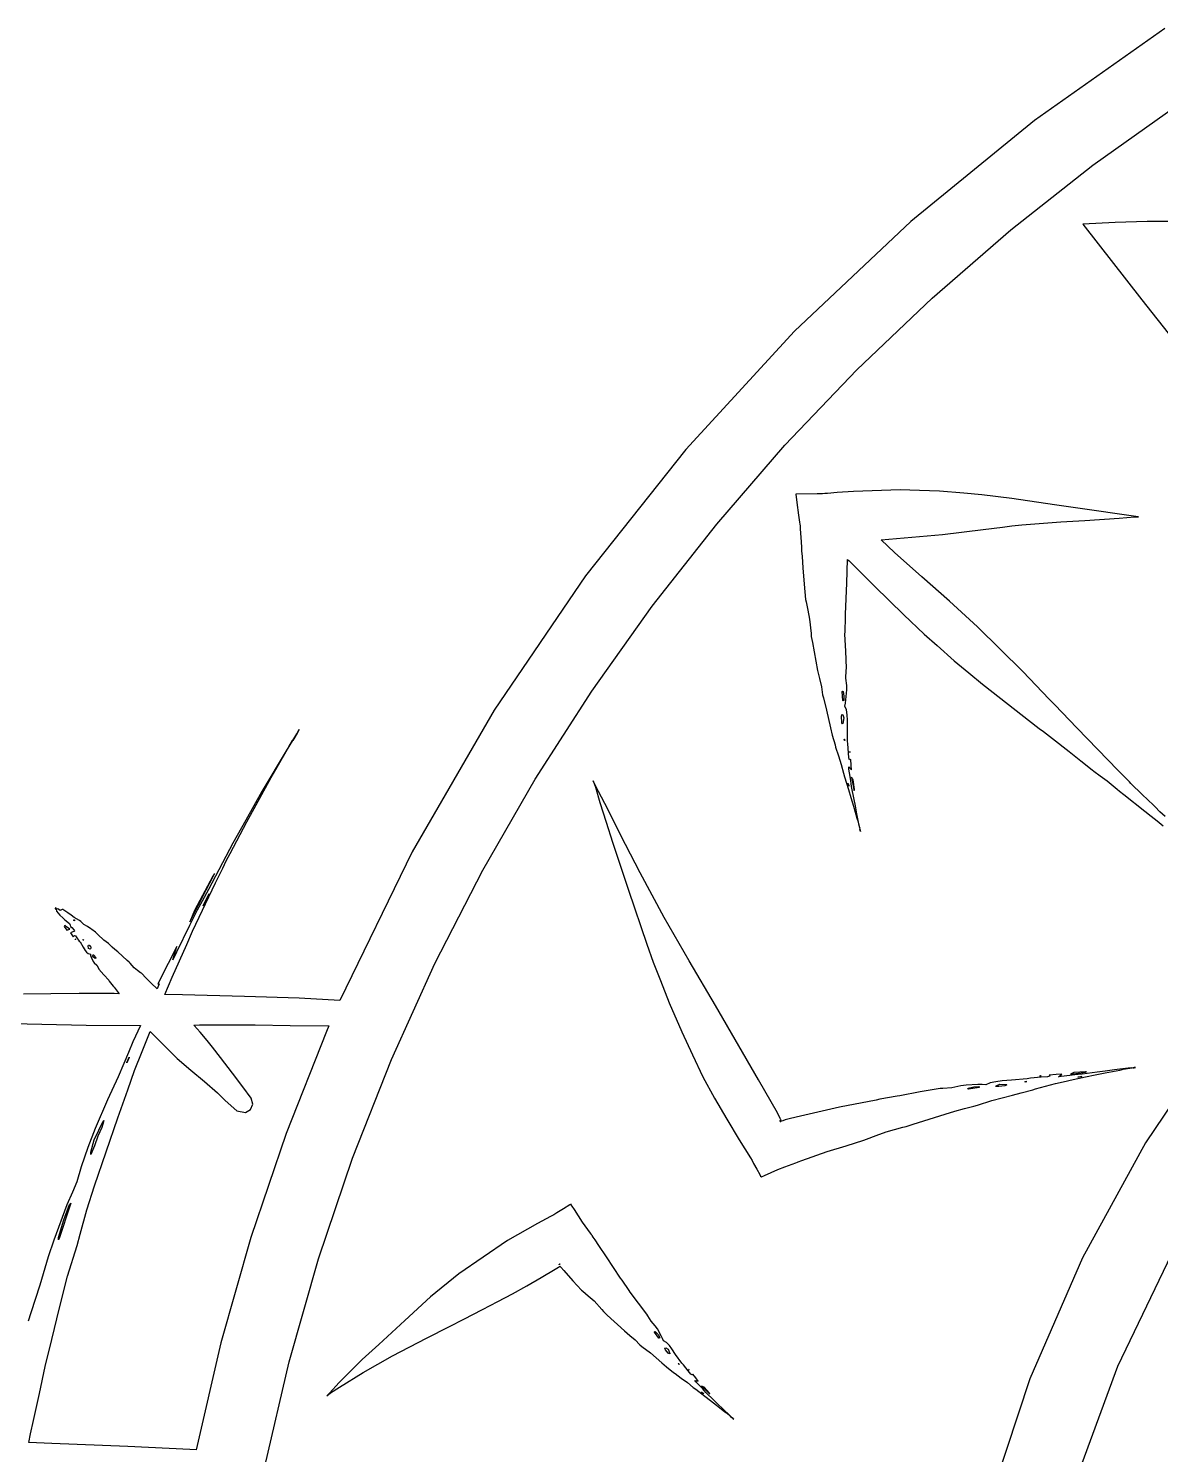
# Model space of a CAD drawing. Extents: x 0 to 792, y 0 to 189.
# Drawn here: x 296.4 to 344, y 113.2 to 173.3 of the extents above; entities that cross this region are included whole.
import ezdxf

# ---------------------------------------------------------------- set-up
doc = ezdxf.new("R2010")
doc.units = 0

msp = doc.modelspace()

# ---------------------------------------------------------------- linework, layer by layer
at = {"layer": 'Layer 1'}
for p, q in [((344.221878, 173.277964), (338.731701, 169.408273)), ((341.189871, 167.516796), (344.772754, 170.066525)), ((338.731701, 169.408273), (333.524655, 165.153511)), ((337.737228, 164.802117), (341.189871, 167.516796)), ((333.524655, 165.153511), (328.622968, 160.528194)), ((343.48311, 165.148133), (342.12406, 165.107989)), ((346.19, 165.145), (343.48311, 165.148133)), ((334.420609, 161.928274), (337.737228, 164.802117)), ((342.12406, 165.107989), (340.76161, 165.039742)), ((340.76161, 165.039742), (343.25192, 161.852942)), ((331.2458, 158.901052), (334.420609, 161.928274)), ((343.25192, 161.852942), (344.567, 160.183)), ((328.622968, 160.528194), (324.048868, 155.546833)), ((328.218585, 155.726235), (331.2458, 158.901052)), ((324.048868, 155.546833), (319.824585, 150.223944)), ((325.344748, 152.409609), (328.218585, 155.726235)), ((330.415236, 153.734798), (330.010047, 153.698202)), ((331.105991, 153.778156), (330.415236, 153.734798)), ((331.502073, 153.799091), (331.105991, 153.778156)), ((332.290584, 153.830164), (331.502073, 153.799091)), ((333.074179, 153.848226), (332.290584, 153.830164)), ((333.888641, 153.825476), (333.074179, 153.848226)), ((334.730944, 153.794149), (333.888641, 153.825476)), ((335.756114, 153.715692), (334.730944, 153.794149)), ((329.574503, 153.685336), (328.684959, 153.667367)), ((328.684959, 153.667367), (328.724555, 153.312363)), ((328.724555, 153.312363), (328.797, 152.783)), ((329.796236, 153.688722), (329.574503, 153.685336)), ((329.907005, 153.690207), (329.796236, 153.688722)), ((330.010047, 153.698202), (329.907005, 153.690207)), ((336.519259, 153.642249), (335.756114, 153.715692)), ((337.771829, 153.481851), (336.519259, 153.642249)), ((339.578689, 153.222706), (337.771829, 153.481851)), ((341.141639, 152.999087), (339.578689, 153.222706)), ((328.797, 152.783), (328.839068, 152.484291)), ((328.797, 152.783), (328.797, 152.783)), ((339.836916, 152.502209), (340.855516, 152.560912)), ((340.855516, 152.560912), (342.302586, 152.663779)), ((342.406639, 152.815854), (341.141639, 152.999087)), ((342.302586, 152.663779), (342.949758, 152.715707)), ((342.895893, 152.742166), (342.406639, 152.815854)), ((343.10543, 152.715799), (342.895893, 152.742166)), ((342.949758, 152.715707), (343.10543, 152.715799)), ((322.630076, 148.956959), (325.344748, 152.409609)), ((328.839068, 152.484291), (328.849349, 152.410349)), ((328.849349, 152.410349), (328.85406, 152.341605)), ((328.85406, 152.341605), (328.863528, 152.204781)), ((328.863528, 152.204781), (328.898752, 151.66333)), ((332.272508, 151.745796), (334.853558, 151.971063)), ((334.853558, 151.971063), (336.562648, 152.177127)), ((336.562648, 152.177127), (337.376669, 152.2823)), ((337.376669, 152.2823), (337.781612, 152.33258)), ((337.781612, 152.33258), (338.194686, 152.37206)), ((338.194686, 152.37206), (339.836916, 152.502209)), ((328.898752, 151.66333), (328.912971, 151.420506)), ((328.912971, 151.420506), (328.918485, 151.33808)), ((328.918485, 151.33808), (328.922987, 151.278653)), ((332.836026, 151.209374), (332.272508, 151.745796)), ((328.922987, 151.278653), (328.940563, 151.041349)), ((328.940563, 151.041349), (328.97574, 150.567817)), ((330.823888, 149.918529), (330.857661, 150.919749)), ((330.857661, 150.919749), (330.919079, 150.855456)), ((330.919079, 150.855456), (331.991239, 149.788626)), ((333.990426, 150.182854), (332.836026, 151.209374)), ((319.824585, 150.223944), (315.972347, 144.574041)), ((328.97574, 150.567817), (329.022845, 149.88377)), ((335.152556, 149.167704), (333.990426, 150.182854)), ((329.022845, 149.88377), (329.085394, 149.236322)), ((330.763656, 148.611279), (330.823888, 149.918529)), ((331.991239, 149.788626), (333.224059, 148.582336)), ((320.080353, 145.374068), (322.630076, 148.956959)), ((329.085394, 149.236322), (329.107896, 149.14145)), ((329.107896, 149.14145), (329.180884, 148.790154)), ((336.335706, 148.082574), (335.152556, 149.167704)), ((329.180884, 148.790154), (329.257569, 148.407461)), ((329.257569, 148.407461), (329.322791, 147.804767)), ((330.75651, 147.865908), (330.770621, 148.482614)), ((330.770621, 148.482614), (330.763656, 148.611279)), ((333.224059, 148.582336), (334.086834, 147.778195)), ((329.322791, 147.804767), (329.329, 147.678332)), ((330.745856, 147.7684), (330.75651, 147.865908)), ((330.782, 147.051136), (330.745856, 147.7684)), ((334.086834, 147.778195), (334.62511, 147.291227)), ((338.233806, 146.198834), (336.335706, 148.082574)), ((329.329, 147.678332), (329.374155, 147.421578)), ((329.374155, 147.421578), (329.596684, 146.245038)), ((334.62511, 147.291227), (335.351874, 146.652104)), ((330.8074, 146.340219), (330.782, 147.051136)), ((335.351874, 146.652104), (335.95884, 146.149145)), ((329.596684, 146.245038), (329.672588, 145.899674)), ((330.781775, 145.925869), (330.804606, 146.242957)), ((330.822875, 145.612902), (330.781775, 145.925869)), ((330.804606, 146.242957), (330.8074, 146.340219)), ((335.95884, 146.149145), (336.541101, 145.664897)), ((339.350346, 145.035074), (338.233806, 146.198834)), ((317.701363, 141.666723), (320.080353, 145.374068)), ((329.672588, 145.899674), (329.755383, 145.558849)), ((329.755383, 145.558849), (329.803827, 145.217527)), ((330.626914, 145.354891), (330.64, 145.374)), ((330.653135, 144.982076), (330.626914, 145.354891)), ((330.64, 145.374), (330.640328, 145.374593)), ((330.640328, 145.374593), (330.67781, 145.357284)), ((330.67781, 145.357284), (330.706926, 145.162833)), ((330.790286, 145.014591), (330.821957, 145.425224)), ((330.821957, 145.425224), (330.822875, 145.612902)), ((336.541101, 145.664897), (338.934411, 143.795497)), ((329.803827, 145.217527), (329.837662, 145.094961)), ((329.837662, 145.094961), (329.976055, 144.576175)), ((330.668465, 144.961386), (330.653135, 144.982076)), ((330.701395, 144.98496), (330.668465, 144.961386)), ((330.706926, 145.162833), (330.701395, 144.98496)), ((330.747208, 144.736984), (330.772173, 144.861198)), ((330.8081, 144.58087), (330.747208, 144.736984)), ((330.772173, 144.861198), (330.790286, 145.014591)), ((339.583549, 144.795135), (339.350346, 145.035074)), ((340.512232, 143.832081), (339.583549, 144.795135)), ((315.972347, 144.574041), (312.514382, 138.611635)), ((329.976055, 144.576175), (330.138454, 143.832207)), ((330.59802, 144.28584), (330.615, 144.389)), ((330.613793, 144.074831), (330.59802, 144.28584)), ((330.614928, 144.389777), (330.652463, 144.372632)), ((330.615, 144.389), (330.614928, 144.389777)), ((330.652463, 144.372632), (330.703215, 144.245285)), ((330.703215, 144.245285), (330.661446, 144.014992)), ((330.840214, 144.370615), (330.8081, 144.58087)), ((330.850569, 144.154828), (330.840214, 144.370615)), ((330.848551, 143.822323), (330.850569, 144.154828)), ((307.66816, 143.599344), (307.528779, 143.365915)), ((307.528779, 143.365915), (307.654695, 143.575439)), ((307.654695, 143.575439), (307.764, 143.759)), ((307.764, 143.759), (307.66816, 143.599344)), ((307.764, 143.759), (307.764, 143.759)), ((330.138454, 143.832207), (330.213387, 143.526081)), ((330.213387, 143.526081), (330.329205, 143.106042)), ((330.618831, 144.040626), (330.613793, 144.074831)), ((330.646206, 144.003616), (330.618831, 144.040626)), ((330.661446, 144.014992), (330.646206, 144.003616)), ((330.848633, 143.270652), (330.848551, 143.822323)), ((338.934411, 143.795497), (339.105452, 143.669468)), ((339.105452, 143.669468), (339.494918, 143.379084)), ((341.395587, 142.912218), (340.512232, 143.832081)), ((306.826316, 142.177057), (307.331016, 143.029827)), ((307.48411, 143.292435), (307.217867, 142.854508)), ((307.331016, 143.029827), (307.48411, 143.292435)), ((307.484409, 143.291736), (307.497741, 143.313659)), ((307.486046, 143.294539), (307.484409, 143.291736)), ((307.529, 143.366), (307.486046, 143.294539)), ((307.497741, 143.313659), (307.529, 143.366)), ((330.329205, 143.106042), (330.356211, 143.013976)), ((330.356211, 143.013976), (330.4735, 142.648832)), ((330.725099, 143.296412), (330.718958, 143.35683)), ((330.718958, 143.35683), (330.729, 143.352)), ((330.736422, 143.293361), (330.725099, 143.296412)), ((330.729, 143.352), (330.729366, 143.352873)), ((330.729366, 143.352873), (330.736422, 143.293361)), ((330.87405, 143.151631), (330.848633, 143.270652)), ((330.895953, 142.781709), (330.87405, 143.151631)), ((339.494918, 143.379084), (340.187257, 142.837551)), ((307.217867, 142.854508), (306.185557, 141.151608)), ((330.4735, 142.648832), (330.589925, 142.287306)), ((330.914057, 142.561714), (330.895953, 142.781709)), ((330.940228, 142.483081), (330.914057, 142.561714)), ((330.991028, 142.49866), (330.940228, 142.483081)), ((330.954074, 142.837046), (330.949581, 142.803005)), ((330.949581, 142.803005), (330.958, 142.787)), ((330.959812, 142.8124), (330.954074, 142.837046)), ((330.958, 142.787), (330.959812, 142.8124)), ((330.958, 142.787), (330.958, 142.787)), ((331.01082, 142.259463), (330.991028, 142.49866)), ((340.187257, 142.837551), (340.684024, 142.439356)), ((340.684024, 142.439356), (341.158606, 142.062756)), ((342.236326, 142.04123), (341.395587, 142.912218)), ((305.553789, 139.86404), (306.582039, 141.73328)), ((306.582039, 141.73328), (306.682919, 141.91132)), ((306.682919, 141.91132), (306.826316, 142.177057)), ((330.589925, 142.287306), (330.685776, 141.919692)), ((330.685776, 141.919692), (330.733263, 141.769268)), ((330.733263, 141.769268), (330.901958, 141.229962)), ((330.916033, 142.090079), (330.90707, 142.180912)), ((330.90707, 142.180912), (331.025019, 142.053813)), ((330.9626, 141.779832), (330.916033, 142.090079)), ((330.99825, 141.600226), (330.9626, 141.779832)), ((331.025019, 142.053813), (331.01082, 142.259463)), ((331.019, 141.753), (331.094841, 141.380602)), ((331.098206, 141.636121), (331.019, 141.753)), ((331.019, 141.753), (331.019, 141.753)), ((341.158606, 142.062756), (341.231862, 142.010664)), ((341.231862, 142.010664), (341.498672, 141.814161)), ((341.498672, 141.814161), (341.787563, 141.597302)), ((342.324625, 141.958228), (342.236326, 142.04123)), ((342.729805, 141.550883), (342.324625, 141.958228)), ((306.185557, 141.151608), (305.507643, 139.942848)), ((315.498892, 137.840709), (317.701363, 141.666723)), ((320.232306, 141.414418), (320.147475, 141.603161)), ((320.147475, 141.603161), (320.236624, 141.332898)), ((320.626813, 140.644234), (320.232306, 141.414418)), ((320.236624, 141.332898), (320.43, 140.686)), ((330.896029, 141.389503), (330.873733, 141.50424)), ((330.873733, 141.50424), (330.906, 141.405)), ((330.90589, 141.36758), (330.896029, 141.389503)), ((330.901958, 141.229962), (330.999607, 140.897129)), ((330.9062, 141.405), (330.90589, 141.36758)), ((330.906, 141.405), (330.9062, 141.405)), ((331.005452, 141.491508), (330.99825, 141.600226)), ((331.018587, 141.352291), (331.005452, 141.491508)), ((331.132322, 140.814221), (331.018587, 141.352291)), ((331.094841, 141.380602), (331.121249, 141.225973)), ((331.14427, 141.230424), (331.098206, 141.636121)), ((331.121249, 141.225973), (331.136771, 141.192425)), ((331.136771, 141.192425), (331.14427, 141.230424)), ((341.787563, 141.597302), (342.219707, 141.241225)), ((342.219707, 141.241225), (342.307478, 141.164652)), ((342.307478, 141.164652), (342.498458, 141.014792)), ((342.789071, 141.485602), (342.729805, 141.550883)), ((343.269509, 141.026082), (342.789071, 141.485602)), ((320.43, 140.686), (320.68293, 139.855155)), ((320.43, 140.686), (320.43, 140.686)), ((321.503025, 138.921384), (320.626813, 140.644234)), ((330.999607, 140.897129), (331.105223, 140.53685)), ((331.105223, 140.53685), (331.249817, 140.026556)), ((331.185919, 140.541877), (331.132322, 140.814221)), ((331.253827, 140.204924), (331.185919, 140.541877)), ((342.498458, 141.014792), (343.378107, 140.320526)), ((343.744957, 140.567138), (343.269509, 141.026082)), ((343.808031, 140.503356), (343.744957, 140.567138)), ((305.507643, 139.942848), (304.963801, 138.968169)), ((331.249817, 140.026556), (331.265519, 139.978172)), ((331.348676, 139.721994), (331.253827, 140.204924)), ((331.265519, 139.978172), (331.294935, 139.90811)), ((343.378107, 140.320526), (343.639848, 140.115286)), ((343.639848, 140.115286), (343.900847, 139.912272)), ((344.009746, 140.293171), (343.808031, 140.503356)), ((344.231203, 140.094693), (344.009746, 140.293171)), ((304.851364, 138.5356), (305.553789, 139.86404)), ((320.68293, 139.855155), (320.954089, 139.015409)), ((331.294935, 139.90811), (331.352912, 139.670313)), ((331.372857, 139.597449), (331.348676, 139.721994)), ((331.352912, 139.670313), (331.372857, 139.597449)), ((331.392159, 139.511758), (331.37684, 139.578523)), ((331.37684, 139.578523), (331.389966, 139.518187)), ((331.389966, 139.518187), (331.402, 139.467)), ((331.402, 139.467), (331.392159, 139.511758)), ((331.402, 139.467), (331.402, 139.467)), ((343.900847, 139.912272), (344.150069, 139.702914)), ((304.963801, 138.968169), (303.941381, 137.015849)), ((320.954089, 139.015409), (321.62641, 136.990549)), ((322.119595, 137.717644), (321.503025, 138.921384)), ((304.53915, 137.918564), (304.690139, 138.229883)), ((304.690139, 138.229883), (304.851364, 138.5356)), ((312.514382, 138.611635), (309.47292, 132.351243)), ((304.118134, 137.575871), (303.348057, 136.142251)), ((303.848595, 137.007138), (304.138, 137.564)), ((304.196067, 137.696292), (304.118134, 137.575871)), ((304.138, 137.564), (304.196067, 137.696292)), ((304.138, 137.564), (304.138, 137.564)), ((304.236992, 137.295184), (304.53915, 137.918564)), ((313.478725, 133.901809), (315.498892, 137.840709)), ((323.139205, 135.841564), (322.119595, 137.717644)), ((303.159725, 135.654128), (303.848595, 137.007138)), ((303.273348, 135.270744), (304.236992, 137.295184)), ((303.941381, 137.015849), (303.676146, 136.527563)), ((321.62641, 136.990549), (322.400311, 134.719159)), ((303.676146, 136.527563), (303.467818, 136.150232)), ((303.928161, 136.746807), (303.715597, 136.331797)), ((303.715597, 136.331797), (303.894, 136.706)), ((303.892982, 136.706088), (303.965979, 136.832447)), ((303.894, 136.706), (303.892982, 136.706088)), ((303.965979, 136.832447), (303.928161, 136.746807)), ((297.489, 136.232), (297.488246, 136.201418)), ((297.488246, 136.201418), (297.527656, 136.190539)), ((297.506089, 136.246384), (297.489, 136.232)), ((297.489, 136.232), (297.489, 136.232)), ((297.522599, 136.231339), (297.506089, 136.246384)), ((297.527656, 136.190539), (297.522599, 136.231339)), ((297.528, 136.19), (297.528731, 136.184073)), ((297.530546, 136.189515), (297.528, 136.19)), ((297.528731, 136.184073), (297.530103, 136.185064)), ((297.596335, 136.203423), (297.529747, 136.18562)), ((297.529747, 136.18562), (297.537288, 136.110941)), ((297.530103, 136.185064), (297.530546, 136.189515)), ((297.537288, 136.110941), (297.681851, 135.936528)), ((297.685994, 136.134352), (297.596335, 136.203423)), ((297.681851, 135.936528), (297.798268, 135.83094)), ((297.773551, 136.173581), (297.685994, 136.134352)), ((297.804479, 136.171684), (297.773551, 136.173581)), ((297.798268, 135.83094), (297.889471, 135.743325)), ((298.00878, 136.034118), (297.804479, 136.171684)), ((297.889471, 135.743325), (298.084345, 135.585069)), ((298.154045, 135.938422), (298.00878, 136.034118)), ((298.284389, 135.846765), (298.154045, 135.938422)), ((298.264182, 135.717811), (298.266471, 135.743445)), ((298.265, 135.717), (298.264182, 135.717811)), ((298.310845, 135.69803), (298.265, 135.717)), ((298.266471, 135.743445), (298.281028, 135.743033)), ((298.281028, 135.743033), (298.310845, 135.69803)), ((298.50632, 135.708869), (298.284389, 135.846765)), ((303.467818, 136.150232), (303.135995, 135.499993)), ((303.348057, 136.142251), (303.159725, 135.654128)), ((324.191975, 134.013204), (323.139205, 135.841564)), ((297.877897, 135.493484), (297.866803, 135.459525)), ((297.866803, 135.459525), (297.978983, 135.311325)), ((297.9072, 135.499665), (297.877897, 135.493484)), ((297.961023, 135.453098), (297.9072, 135.499665)), ((298.107, 135.356), (297.961023, 135.453098)), ((297.978983, 135.311325), (298.107, 135.356)), ((298.084345, 135.585069), (298.108752, 135.52044)), ((298.107, 135.356), (298.107, 135.356)), ((298.108752, 135.52044), (298.124805, 135.467523)), ((298.124805, 135.467523), (298.188211, 135.413946)), ((298.298837, 135.267066), (298.132368, 135.195026)), ((298.132368, 135.195026), (298.179781, 135.112355)), ((298.179781, 135.112355), (298.241229, 135.022346)), ((298.188211, 135.413946), (298.277921, 135.30391)), ((298.277921, 135.30391), (298.298837, 135.267066)), ((298.567159, 135.66964), (298.50632, 135.708869)), ((298.690848, 135.55177), (298.567159, 135.66964)), ((298.838504, 135.459704), (298.690848, 135.55177)), ((298.985457, 135.365326), (298.838504, 135.459704)), ((299.019673, 135.339116), (298.985457, 135.365326)), ((299.17527, 135.217044), (299.019673, 135.339116)), ((299.283578, 135.123064), (299.17527, 135.217044)), ((299.533892, 134.886257), (299.283578, 135.123064)), ((303.135995, 135.499993), (302.593832, 134.376953)), ((303.0249, 134.69855), (303.273348, 135.270744)), ((298.241229, 135.022346), (298.298173, 135.082515)), ((298.298173, 135.082515), (298.340202, 135.072296)), ((298.341, 134.926), (298.328656, 134.924846)), ((298.328656, 134.924846), (298.332087, 134.912315)), ((298.332087, 134.912315), (298.343376, 134.907207)), ((298.340202, 135.072296), (298.394654, 134.987892)), ((298.343376, 134.907207), (298.341, 134.926)), ((298.341, 134.926), (298.341, 134.926)), ((298.394654, 134.987892), (298.491707, 134.847345)), ((298.491707, 134.847345), (298.5417, 134.818827)), ((298.5417, 134.818827), (298.663976, 134.591497)), ((298.653817, 134.904112), (298.665233, 134.912353)), ((298.672114, 134.883916), (298.653817, 134.904112)), ((298.663976, 134.591497), (298.740314, 134.458133)), ((298.665233, 134.912353), (298.682779, 134.890842)), ((298.682779, 134.890842), (298.672114, 134.883916)), ((298.869265, 134.654359), (298.879888, 134.670446)), ((298.884576, 134.529239), (298.869265, 134.654359)), ((298.879888, 134.670446), (298.911054, 134.675063)), ((298.955038, 134.513743), (298.884576, 134.529239)), ((298.911054, 134.675063), (298.922532, 134.664429)), ((298.922532, 134.664429), (298.98067, 134.587775)), ((298.989492, 134.533114), (298.955038, 134.513743)), ((298.98067, 134.587775), (299.001844, 134.5632)), ((298.99, 134.533), (298.989492, 134.533114)), ((299.001844, 134.5632), (298.99, 134.533)), ((299.730155, 134.741683), (299.533892, 134.886257)), ((299.777467, 134.708547), (299.730155, 134.741683)), ((299.876668, 134.589362), (299.777467, 134.708547)), ((300.001427, 134.492679), (299.876668, 134.589362)), ((302.601909, 134.626867), (302.23519, 133.901274)), ((302.409374, 133.32625), (303.0249, 134.69855)), ((302.433496, 134.053764), (302.601909, 134.626867)), ((322.400311, 134.719159), (322.674797, 133.954831)), ((298.740314, 134.458133), (298.800783, 134.381478)), ((298.800783, 134.381478), (298.878055, 134.322875)), ((298.878055, 134.322875), (298.964189, 134.304082)), ((298.964189, 134.304082), (298.97473, 134.239453)), ((298.97473, 134.239453), (298.998573, 134.169228)), ((298.998573, 134.169228), (299.078235, 133.995642)), ((299.058933, 134.238692), (299.07853, 134.269352)), ((299.097953, 134.166982), (299.058933, 134.238692)), ((299.078235, 133.995642), (299.125815, 133.926156)), ((299.07853, 134.269352), (299.095213, 134.271413)), ((299.095213, 134.271413), (299.204218, 134.144232)), ((299.167199, 134.111427), (299.097953, 134.166982)), ((299.125815, 133.926156), (299.235822, 133.836725)), ((299.19909, 134.128323), (299.167199, 134.111427)), ((299.2, 134.128), (299.19909, 134.128323)), ((299.204218, 134.144232), (299.2, 134.128)), ((300.122819, 134.391212), (300.001427, 134.492679)), ((300.518644, 134.036126), (300.122819, 134.391212)), ((300.604276, 133.959141), (300.518644, 134.036126)), ((300.636667, 133.913393), (300.604276, 133.959141)), ((300.815675, 133.716893), (300.636667, 133.913393)), ((302.593832, 134.376953), (302.433496, 134.053764)), ((322.674797, 133.954831), (322.973371, 133.186134)), ((325.299245, 132.132514), (324.191975, 134.013204)), ((299.235822, 133.836725), (299.302379, 133.70872)), ((299.302379, 133.70872), (299.325882, 133.672203)), ((299.325882, 133.672203), (299.530245, 133.433912)), ((299.530245, 133.433912), (299.743963, 133.202208)), ((300.951791, 133.611305), (300.815675, 133.716893)), ((301.078859, 133.516761), (300.951791, 133.611305)), ((301.114774, 133.492693), (301.078859, 133.516761)), ((301.319148, 133.291), (301.114774, 133.492693)), ((302.23519, 133.901274), (301.81136, 133.054357)), ((302.105091, 132.604865), (302.409374, 133.32625)), ((311.646647, 129.85581), (313.478725, 133.901809)), ((299.743963, 133.202208), (299.76327, 133.16281)), ((299.76327, 133.16281), (299.930986, 132.946196)), ((299.930986, 132.946196), (299.972374, 132.906386)), ((299.972374, 132.906386), (300.174933, 132.633062)), ((301.530021, 133.075128), (301.319148, 133.291)), ((301.778989, 132.836425), (301.530021, 133.075128)), ((301.867172, 133.050894), (301.778989, 132.836425)), ((301.81136, 133.054357), (301.867172, 133.050894)), ((322.973371, 133.186134), (323.350002, 132.25135)), ((297.299364, 132.627539), (296.150724, 132.615505)), ((298.494884, 132.640976), (297.299364, 132.627539)), ((299.962984, 132.635371), (298.494884, 132.640976)), ((300.174933, 132.633062), (299.962984, 132.635371)), ((302.85185, 132.591513), (302.105091, 132.604865)), ((305.46353, 132.515595), (302.85185, 132.591513)), ((307.75258, 132.442401), (305.46353, 132.515595)), ((309.47292, 132.351243), (307.75258, 132.442401)), ((323.350002, 132.25135), (323.870888, 131.02643)), ((327.110575, 129.007034), (325.299245, 132.132514)), ((294.740398, 131.404379), (298.788738, 131.304893)), ((298.788738, 131.304893), (301.071258, 131.295989)), ((301.071258, 131.295989), (300.755974, 130.611945)), ((301.291142, 130.548368), (301.483053, 131.041353)), ((301.483053, 131.041353), (301.718079, 130.79589)), ((303.322233, 131.314103), (303.565226, 131.316163)), ((303.343251, 131.289705), (303.322233, 131.314103)), ((303.5937, 131.011519), (303.343251, 131.289705)), ((303.565226, 131.316163), (305.909006, 131.325395)), ((303.886556, 130.655197), (303.5937, 131.011519)), ((305.909006, 131.325395), (307.380136, 131.298276)), ((308.906976, 131.043148), (307.210564, 126.743695)), ((307.380136, 131.298276), (309.008906, 131.280214)), ((309.008906, 131.280214), (308.906976, 131.043148)), ((323.870888, 131.02643), (324.324297, 130.055214)), ((346.488836, 130.944019), (343.409915, 126.356655)), ((300.755974, 130.611945), (300.56892, 130.158028)), ((301.152769, 130.199051), (301.291142, 130.548368)), ((301.718079, 130.79589), (302.620077, 129.907842)), ((304.102871, 130.384761), (303.886556, 130.655197)), ((304.449931, 129.941229), (304.102871, 130.384761)), ((300.56892, 130.158028), (300.368142, 129.69653)), ((300.599075, 129.938905), (300.50039, 129.715862)), ((300.50039, 129.715862), (300.501, 129.741)), ((300.501, 129.741), (300.597478, 129.961325)), ((300.501, 129.741), (300.501, 129.741)), ((300.597478, 129.961325), (300.599075, 129.938905)), ((300.82409, 129.398785), (301.152769, 130.199051)), ((302.620077, 129.907842), (303.197864, 129.409006)), ((304.948479, 129.284961), (304.449931, 129.941229)), ((310.008442, 125.708496), (311.646647, 129.85581)), ((324.324297, 130.055214), (324.767219, 129.134445)), ((300.131109, 129.131014), (299.688393, 128.15642)), ((300.368142, 129.69653), (300.131109, 129.131014)), ((300.546265, 128.58294), (300.82409, 129.398785)), ((303.197864, 129.409006), (303.765878, 128.941819)), ((305.391308, 128.715651), (304.948479, 129.284961)), ((324.767219, 129.134445), (325.248125, 128.240298)), ((339.01709, 129.114015), (338.564536, 129.073874)), ((338.976941, 129.169492), (338.94696, 129.163063)), ((338.94696, 129.163063), (338.989, 129.161)), ((339.008191, 129.169244), (338.976941, 129.169492)), ((338.989, 129.161), (339.008191, 129.169244)), ((338.989, 129.161), (338.989, 129.161)), ((339.281078, 129.135692), (339.01709, 129.114015)), ((339.374847, 129.160748), (339.281078, 129.135692)), ((339.641411, 129.227767), (339.354355, 129.205754)), ((339.354355, 129.205754), (339.374847, 129.160748)), ((339.888273, 129.243007), (339.641411, 129.227767)), ((339.739404, 129.136432), (339.888273, 129.243007)), ((339.848359, 129.145663), (339.739404, 129.136432)), ((340.220014, 129.189594), (339.848359, 129.145663)), ((340.434771, 129.221742), (340.220014, 129.189594)), ((340.240202, 128.986513), (340.883355, 129.13521)), ((340.388888, 129.309643), (340.251, 129.239)), ((340.251, 129.239), (340.696321, 129.306093)), ((340.251, 129.239), (340.251, 129.239)), ((340.875196, 129.348872), (340.388888, 129.309643)), ((340.565251, 129.228004), (340.434771, 129.221742)), ((340.55444, 129.111381), (340.673, 129.14)), ((340.691699, 129.130835), (340.55444, 129.111381)), ((340.732245, 129.239132), (340.565251, 129.228004)), ((340.673, 129.14), (340.6727, 129.1399)), ((340.6727, 129.1399), (340.717664, 129.139488)), ((340.717664, 129.139488), (340.691699, 129.130835)), ((340.696321, 129.306093), (340.881326, 129.32843)), ((341.375409, 129.33351), (340.732245, 129.239132)), ((340.921085, 129.341867), (340.875196, 129.348872)), ((340.881326, 129.32843), (340.921085, 129.341867)), ((340.883355, 129.13521), (341.280345, 129.217619)), ((341.280345, 129.217619), (341.709768, 129.303838)), ((341.700946, 129.375051), (341.375409, 129.33351)), ((342.103623, 129.425168), (341.700946, 129.375051)), ((341.709768, 129.303838), (342.318199, 129.41544)), ((342.680671, 129.490036), (342.103623, 129.425168)), ((342.318199, 129.41544), (342.375837, 129.427392)), ((342.375837, 129.427392), (342.458982, 129.450635)), ((342.458982, 129.450635), (342.742587, 129.491436)), ((342.829402, 129.50553), (342.680671, 129.490036)), ((342.742587, 129.491436), (342.829402, 129.50553)), ((342.932507, 129.518737), (342.853256, 129.508597)), ((342.853256, 129.508597), (342.924864, 129.517087)), ((342.924864, 129.517087), (342.985, 129.525)), ((342.985, 129.525), (342.932507, 129.518737)), ((342.985, 129.525), (342.985937, 129.525082)), ((342.985937, 129.525082), (342.985, 129.525)), ((342.985, 129.525), (342.985, 129.525)), ((300.118066, 127.40146), (300.546265, 128.58294)), ((303.765878, 128.941819), (304.320856, 128.460374)), ((305.737939, 128.233382), (305.391308, 128.715651)), ((327.643128, 128.077691), (327.110575, 129.007034)), ((334.759051, 128.634711), (333.912667, 128.495248)), ((334.875372, 128.647157), (334.759051, 128.634711)), ((335.255971, 128.673946), (334.875372, 128.647157)), ((335.626153, 128.75596), (335.255971, 128.673946)), ((335.850401, 128.780852), (335.626153, 128.75596)), ((336.343663, 128.805662), (335.850401, 128.780852)), ((335.926164, 128.623343), (335.944, 128.659)), ((335.95081, 128.613863), (335.926164, 128.623343)), ((335.94369, 128.659527), (336.173481, 128.711455)), ((335.944, 128.659), (335.94369, 128.659527)), ((336.394021, 128.685903), (335.95081, 128.613863)), ((336.173481, 128.711455), (336.386488, 128.729094)), ((336.528366, 128.8083), (336.343663, 128.805662)), ((336.386488, 128.729094), (336.417428, 128.702388)), ((336.417428, 128.702388), (336.394021, 128.685903)), ((336.678937, 128.800799), (336.528366, 128.8083)), ((336.860324, 128.874075), (336.678937, 128.800799)), ((337.108815, 128.926825), (336.860324, 128.874075)), ((337.104863, 128.722005), (337.123, 128.757)), ((337.230477, 128.718379), (337.104863, 128.722005)), ((337.365818, 128.959467), (337.108815, 128.926825)), ((337.12225, 128.757613), (337.270134, 128.817207)), ((337.123, 128.757), (337.12225, 128.757613)), ((337.481296, 128.755223), (337.230477, 128.718379)), ((337.270134, 128.817207), (337.548885, 128.804182)), ((337.763302, 128.99153), (337.365818, 128.959467)), ((337.521758, 128.7633), (337.481296, 128.755223)), ((337.56371, 128.791655), (337.521758, 128.7633)), ((337.548885, 128.804182), (337.56371, 128.791655)), ((338.42266, 129.042138), (337.763302, 128.99153)), ((338.170282, 128.45282), (338.660053, 128.589729)), ((338.402357, 128.929469), (338.330624, 128.918671)), ((338.330624, 128.918671), (338.335, 128.928)), ((338.33457, 128.928315), (338.405013, 128.939855)), ((338.335, 128.928), (338.33457, 128.928315)), ((338.405013, 128.939855), (338.402357, 128.929469)), ((338.564536, 129.073874), (338.42266, 129.042138)), ((338.660053, 128.589729), (338.766236, 128.619402)), ((338.766236, 128.619402), (339.190229, 128.741968)), ((339.190229, 128.741968), (339.621583, 128.853324)), ((339.621583, 128.853324), (340.060825, 128.943333)), ((340.060825, 128.943333), (340.240202, 128.986513)), ((299.688393, 128.15642), (299.168938, 126.95029)), ((304.320856, 128.460374), (304.647548, 128.136609)), ((304.647548, 128.136609), (305.138688, 127.69514)), ((305.713504, 127.753045), (305.808463, 127.983051)), ((305.808463, 127.983051), (305.737939, 128.233382)), ((325.248125, 128.240298), (325.765672, 127.350023)), ((327.899386, 127.611494), (327.643128, 128.077691)), ((332.067539, 128.149475), (330.518069, 127.853898)), ((332.218347, 128.188297), (332.067539, 128.149475)), ((332.946006, 128.322731), (332.218347, 128.188297)), ((333.060402, 128.333035), (332.946006, 128.322731)), ((333.912667, 128.495248), (333.060402, 128.333035)), ((336.181405, 127.894554), (336.325177, 127.941044)), ((336.325177, 127.941044), (336.934133, 128.129467)), ((336.934133, 128.129467), (337.810342, 128.3563)), ((337.810342, 128.3563), (338.170282, 128.45282)), ((299.140494, 124.53966), (300.118066, 127.40146)), ((305.138688, 127.69514), (305.495134, 127.633734)), ((305.495134, 127.633734), (305.713504, 127.753045)), ((325.765672, 127.350023), (326.294511, 126.474669)), ((328.022807, 127.377078), (327.899386, 127.611494)), ((328.038005, 127.347651), (328.022807, 127.377078)), ((328.02419, 127.295553), (328.040993, 127.314346)), ((328.045568, 127.332975), (328.038005, 127.347651)), ((328.040993, 127.314346), (328.049627, 127.322835)), ((328.049627, 127.322835), (328.045568, 127.332975)), ((328.23392, 127.314419), (328.126323, 127.285407)), ((328.449224, 127.371047), (328.23392, 127.314419)), ((328.879359, 127.481083), (328.449224, 127.371047)), ((330.518069, 127.853898), (328.879359, 127.481083)), ((333.61989, 127.136895), (334.291748, 127.353754)), ((334.291748, 127.353754), (334.970345, 127.558746)), ((334.970345, 127.558746), (335.376855, 127.679994)), ((335.376855, 127.679994), (335.777523, 127.80396)), ((335.777523, 127.80396), (336.181405, 127.894554)), ((299.168938, 126.95029), (298.85997, 126.149364)), ((299.129287, 126.473091), (299.50668, 127.268743)), ((299.443736, 127.003994), (299.281997, 126.633081)), ((299.493689, 127.132989), (299.443736, 127.003994)), ((299.533923, 127.294623), (299.493689, 127.132989)), ((299.50668, 127.268743), (299.533923, 127.294623)), ((307.210564, 126.743695), (305.729461, 122.368375)), ((328.007971, 127.26827), (328.012689, 127.279974)), ((328.013835, 127.252031), (328.007971, 127.26827)), ((328.012689, 127.279974), (328.02419, 127.295553)), ((328.037025, 127.233074), (328.013835, 127.252031)), ((328.04593, 127.232087), (328.037025, 127.233074)), ((328.05176, 127.242884), (328.04593, 127.232087)), ((328.06601, 127.264726), (328.05176, 127.242884)), ((328.072521, 127.270652), (328.06601, 127.264726)), ((328.126323, 127.285407), (328.072521, 127.270652)), ((332.055319, 126.659158), (332.490192, 126.817829)), ((332.490192, 126.817829), (333.181317, 127.00996)), ((333.181317, 127.00996), (333.327226, 127.042436)), ((333.327226, 127.042436), (333.61989, 127.136895)), ((298.85997, 126.149364), (298.582402, 125.34539)), ((298.98186, 125.95538), (299.129287, 126.473091)), ((299.141041, 126.21914), (298.982319, 125.855074)), ((299.281997, 126.633081), (299.141041, 126.21914)), ((326.294511, 126.474669), (326.765582, 125.720397)), ((329.997257, 125.985088), (330.796532, 126.229642)), ((330.796532, 126.229642), (331.549258, 126.464389)), ((331.549258, 126.464389), (331.656576, 126.50824)), ((331.656576, 126.50824), (332.055319, 126.659158)), ((343.409915, 126.356655), (340.750862, 121.503797)), ((298.982, 125.955), (298.98186, 125.95538)), ((298.982319, 125.855074), (298.982, 125.955)), ((308.569895, 121.465652), (310.008442, 125.708496)), ((326.765582, 125.720397), (326.832604, 125.605084)), ((326.832604, 125.605084), (326.898441, 125.486144)), ((328.52238, 125.455484), (328.67189, 125.510295)), ((328.67189, 125.510295), (328.743374, 125.536341)), ((328.743374, 125.536341), (328.780187, 125.550452)), ((328.780187, 125.550452), (328.927747, 125.605768)), ((328.927747, 125.605768), (329.997257, 125.985088)), ((298.582402, 125.34539), (298.401726, 124.713024)), ((326.898441, 125.486144), (327.030394, 125.249007)), ((327.030394, 125.249007), (327.162655, 125.012861)), ((327.162655, 125.012861), (327.195779, 124.954009)), ((327.195779, 124.954009), (327.238333, 124.9231)), ((327.238333, 124.9231), (327.362197, 124.97618)), ((327.362197, 124.97618), (327.915053, 125.222467)), ((327.915053, 125.222467), (328.221478, 125.343797)), ((328.221478, 125.343797), (328.52238, 125.455484)), ((298.401726, 124.713024), (298.209028, 124.281859)), ((298.81845, 123.53473), (299.140494, 124.53966)), ((297.979988, 123.737605), (297.429937, 122.247605)), ((298.118544, 123.724037), (297.657232, 122.321247)), ((297.846428, 123.108087), (298.081937, 123.760071)), ((298.209028, 124.281859), (297.979988, 123.737605)), ((298.081937, 123.760071), (298.137411, 123.81454)), ((298.137411, 123.81454), (298.118544, 123.724037)), ((319.161195, 123.738577), (318.890778, 123.57109)), ((319.194793, 123.759348), (319.161195, 123.738577)), ((319.203178, 123.764541), (319.194793, 123.759348)), ((319.210516, 123.764871), (319.203178, 123.764541)), ((319.22124, 123.747726), (319.210516, 123.764871)), ((319.264039, 123.679316), (319.22124, 123.747726)), ((297.61841, 122.36115), (297.846428, 123.108087)), ((298.536369, 122.51224), (298.81845, 123.53473)), ((318.345782, 123.244852), (317.804271, 122.95661)), ((318.480094, 123.314502), (318.345782, 123.244852)), ((318.617652, 123.400718), (318.480094, 123.314502)), ((318.890778, 123.57109), (318.617652, 123.400718)), ((319.349474, 123.54315), (319.264039, 123.679316)), ((319.688891, 123.010106), (319.349474, 123.54315)), ((298.404645, 122.030631), (298.536369, 122.51224)), ((317.804271, 122.95661), (316.528741, 122.239267)), ((320.032073, 122.546218), (319.688891, 123.010106)), ((320.07247, 122.491568), (320.032073, 122.546218)), ((297.429937, 122.247605), (297.189698, 121.553903)), ((297.618, 122.361), (297.61841, 122.36115)), ((297.622665, 122.261323), (297.618, 122.361)), ((297.657232, 122.321247), (297.622665, 122.261323)), ((298.007612, 120.736641), (298.404645, 122.030631)), ((305.729461, 122.368375), (304.466181, 117.925267)), ((316.528741, 122.239267), (314.481501, 120.829467)), ((320.092635, 122.464368), (320.07247, 122.491568)), ((320.101762, 122.451922), (320.092635, 122.464368)), ((320.106706, 122.444584), (320.101762, 122.451922)), ((320.146302, 122.386226), (320.106706, 122.444584)), ((320.224669, 122.268771), (320.146302, 122.386226)), ((320.380173, 122.03353), (320.224669, 122.268771)), ((320.697983, 121.557608), (320.380173, 122.03353)), ((342.234936, 116.944433), (344.687268, 122.0276)), ((297.189698, 121.553903), (296.829583, 120.356673)), ((307.336792, 117.133062), (308.569895, 121.465652)), ((321.296813, 120.646562), (320.697983, 121.557608)), ((340.750862, 121.503797), (338.532939, 116.414247)), ((297.668979, 119.405641), (298.007612, 120.736641)), ((314.481501, 120.829467), (313.292681, 119.861302)), ((317.948268, 120.682342), (318.541183, 121.030999)), ((318.541183, 121.030999), (318.688503, 121.118451)), ((318.688503, 121.118451), (318.725327, 121.140295)), ((318.723565, 121.230734), (318.714952, 121.218782)), ((318.714952, 121.218782), (318.716, 121.23)), ((318.716, 121.23), (318.716786, 121.23024)), ((318.716786, 121.23024), (318.733372, 121.254308)), ((318.731385, 121.242768), (318.723565, 121.230734)), ((318.725327, 121.140295), (318.743717, 121.151257)), ((318.735537, 121.249691), (318.731385, 121.242768)), ((318.733372, 121.254308), (318.737535, 121.253978)), ((318.737535, 121.253978), (318.735537, 121.249691)), ((318.743717, 121.151257), (318.74309, 121.154968)), ((318.74309, 121.154968), (318.775049, 121.119126)), ((318.775049, 121.119126), (318.906765, 120.973152)), ((318.906765, 120.973152), (319.283458, 120.546932)), ((296.829583, 120.356673), (296.452314, 119.195633)), ((316.746829, 119.988502), (317.350316, 120.334506)), ((317.350316, 120.334506), (317.948268, 120.682342)), ((319.283458, 120.546932), (319.651157, 120.151951)), ((319.651157, 120.151951), (319.71381, 120.101258)), ((319.71381, 120.101258), (319.937358, 119.907561)), ((321.366, 120.563727), (321.296813, 120.646562)), ((321.657177, 120.140309), (321.366, 120.563727)), ((321.693835, 120.068763), (321.657177, 120.140309)), ((313.292681, 119.861302), (312.205681, 118.865854)), ((315.47801, 119.330177), (316.126045, 119.668279)), ((316.126045, 119.668279), (316.746829, 119.988502)), ((319.937358, 119.907561), (320.178573, 119.694407)), ((320.178573, 119.694407), (320.512797, 119.327699)), ((322.056671, 119.60372), (321.693835, 120.068763)), ((322.408006, 119.135875), (322.056671, 119.60372)), ((296.452314, 119.195633), (296.339967, 118.83593)), ((297.337238, 118.064831), (297.668979, 119.405641)), ((314.095989, 118.623465), (314.691438, 118.925634)), ((314.691438, 118.925634), (315.47801, 119.330177)), ((320.512797, 119.327699), (320.576842, 119.246509)), ((320.576842, 119.246509), (320.73345, 119.099217)), ((320.73345, 119.099217), (321.463993, 118.429264)), ((322.45096, 119.068452), (322.408006, 119.135875)), ((322.579935, 118.841371), (322.45096, 119.068452)), ((312.205681, 118.865854), (311.108041, 117.856394)), ((313.122814, 118.127513), (314.095989, 118.623465)), ((321.463993, 118.429264), (321.687078, 118.237215)), ((322.759075, 118.65064), (322.579935, 118.841371)), ((322.719712, 118.37238), (322.721, 118.393)), ((322.914812, 118.132934), (322.719712, 118.37238)), ((322.721, 118.393), (322.721456, 118.39284)), ((322.721456, 118.39284), (322.760041, 118.400742)), ((322.845734, 118.522633), (322.759075, 118.65064)), ((322.760041, 118.400742), (322.874341, 118.284029)), ((323.011266, 118.226811), (322.845734, 118.522633)), ((297.061753, 116.935281), (297.337238, 118.064831)), ((304.466181, 117.925267), (303.423236, 113.422448)), ((311.108041, 117.856394), (310.411466, 117.221225)), ((311.695034, 117.379422), (313.122814, 118.127513)), ((321.687078, 118.237215), (321.913702, 118.051428)), ((321.913702, 118.051428), (322.112471, 117.846684)), ((322.112471, 117.846684), (322.197284, 117.781734)), ((322.197284, 117.781734), (322.552342, 117.503463)), ((322.874341, 118.284029), (322.95276, 118.160134)), ((322.936955, 118.126917), (322.914812, 118.132934)), ((322.95276, 118.160134), (322.936955, 118.126917)), ((323.067976, 118.112982), (323.011266, 118.226811)), ((323.105582, 118.01539), (323.067976, 118.112982)), ((323.22792, 117.940883), (323.105582, 118.01539)), ((323.159885, 117.710196), (323.198439, 117.718098)), ((323.16, 117.71), (323.159885, 117.710196)), ((323.194638, 117.630728), (323.16, 117.71)), ((323.198439, 117.718098), (323.299141, 117.657762)), ((323.352098, 117.81436), (323.22792, 117.940883)), ((323.461177, 117.672685), (323.352098, 117.81436)), ((306.314918, 112.716513), (307.336792, 117.133062)), ((310.411466, 117.221225), (309.441765, 116.260561)), ((310.451844, 116.676173), (311.695034, 117.379422)), ((322.552342, 117.503463), (323.03219, 117.08359)), ((323.305901, 117.495304), (323.194638, 117.630728)), ((323.299141, 117.657762), (323.372635, 117.479147)), ((323.325992, 117.474615), (323.305901, 117.495304)), ((323.365537, 117.463568), (323.325992, 117.474615)), ((323.372635, 117.479147), (323.365537, 117.463568)), ((323.614663, 117.444779), (323.461177, 117.672685)), ((323.872332, 117.067934), (323.614663, 117.444779)), ((296.816601, 115.798551), (297.061753, 116.935281)), ((309.46, 116.064), (310.451844, 116.676173)), ((323.03219, 117.08359), (323.236872, 116.914124)), ((323.236872, 116.914124), (323.529615, 116.686052)), ((323.529615, 116.686052), (323.593598, 116.636762)), ((323.593598, 116.636762), (323.8555, 116.446443)), ((323.726734, 117.060109), (323.737, 117.063)), ((323.759951, 117.022029), (323.726734, 117.060109)), ((323.737, 117.063), (323.7371, 117.062663)), ((323.7371, 117.062663), (323.770594, 117.025737)), ((323.770594, 117.025737), (323.759951, 117.022029)), ((323.948617, 116.999684), (323.872332, 117.067934)), ((324.138482, 116.757766), (323.948617, 116.999684)), ((324.249088, 116.616407), (324.138482, 116.757766)), ((324.176914, 116.811622), (324.160718, 116.825631)), ((324.160718, 116.825631), (324.173, 116.8)), ((324.173, 116.8), (324.187312, 116.793323)), ((324.173, 116.8), (324.173, 116.8)), ((324.187312, 116.793323), (324.176914, 116.811622)), ((324.306001, 116.575609), (324.249088, 116.616407)), ((324.340878, 116.612535), (324.306001, 116.575609)), ((324.465318, 116.457412), (324.340878, 116.612535)), ((340.276281, 111.603278), (342.234936, 116.944433)), ((309.441765, 116.260561), (309.030926, 115.805822)), ((309.082917, 115.817526), (309.46, 116.064)), ((309.46, 116.064), (309.46, 116.064)), ((323.8555, 116.446443), (324.11511, 116.257354)), ((324.11511, 116.257354), (324.361044, 116.052859)), ((324.361044, 116.052859), (324.468322, 115.973317)), ((324.467225, 116.290583), (324.418294, 116.348941)), ((324.418294, 116.348941), (324.571205, 116.32207)), ((324.571205, 116.32207), (324.465318, 116.457412)), ((324.64724, 116.099519), (324.467225, 116.290583)), ((324.468322, 115.973317), (324.851802, 115.686396)), ((324.758421, 115.993274), (324.64724, 116.099519)), ((324.704, 116.11), (324.936119, 115.890431)), ((324.82121, 116.069775), (324.704, 116.11)), ((324.704, 116.11), (324.704, 116.11)), ((324.814202, 115.921482), (324.758421, 115.993274)), ((324.888839, 115.831555), (324.814202, 115.921482)), ((325.044837, 115.811454), (324.82121, 116.069775)), ((338.532939, 116.414247), (336.777408, 111.116801)), ((296.570901, 114.662491), (296.816601, 115.798551)), ((308.928219, 115.704944), (309.082917, 115.817526)), ((309.030926, 115.805822), (308.928219, 115.704944)), ((324.773601, 115.794142), (324.70291, 115.862225)), ((324.70291, 115.862225), (324.774, 115.81)), ((324.791559, 115.784002), (324.773601, 115.794142)), ((324.774, 115.81), (324.7746, 115.810133)), ((324.7746, 115.810133), (324.791559, 115.784002)), ((324.851802, 115.686396), (325.083365, 115.505308)), ((325.227771, 115.515703), (324.888839, 115.831555)), ((324.936119, 115.890431), (325.028456, 115.796451)), ((325.028456, 115.796451), (325.056315, 115.781121)), ((325.056315, 115.781121), (325.044837, 115.811454)), ((325.083365, 115.505308), (325.334009, 115.308723)), ((325.396238, 115.35349), (325.227771, 115.515703)), ((325.334009, 115.308723), (325.685203, 115.026747)), ((325.606039, 115.153197), (325.396238, 115.35349)), ((325.904935, 114.864295), (325.606039, 115.153197)), ((325.685203, 115.026747), (325.720111, 115.000865)), ((325.720111, 115.000865), (325.775991, 114.966998)), ((325.775991, 114.966998), (325.932175, 114.830338)), ((325.981775, 114.789537), (325.904935, 114.864295)), ((325.932175, 114.830338), (325.981775, 114.789537)), ((326.036439, 114.739376), (325.99364, 114.778041)), ((325.99364, 114.778041), (326.031701, 114.742763)), ((326.031701, 114.742763), (326.065, 114.713)), ((326.065, 114.713), (326.036439, 114.739376)), ((326.065, 114.713), (326.065, 114.713)), ((296.37936, 113.730229), (296.448, 114.095)), ((296.448, 114.095), (296.44816, 114.09466)), ((296.44816, 114.09466), (296.570901, 114.662491)), ((297.343794, 113.68951), (296.37936, 113.730229)), ((300.542024, 113.57024), (297.343794, 113.68951)), ((303.161204, 113.442393), (300.542024, 113.57024)), ((303.423236, 113.422448), (303.161204, 113.442393))]:
    msp.add_line(p, q, dxfattribs=at)

doc.saveas('drawing.dxf')
